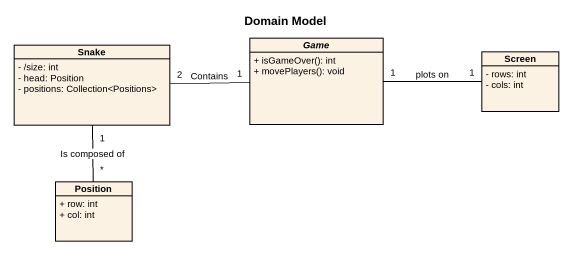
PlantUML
@startuml
title Domain Model
hide circle
hide empty members
skinparam classAttributeIconSize 0
class Snake {
  - /size: int
  - head: Position
  - positions: Collection<Positions>
}
abstract class Game {
  + isGameOver(): int
  + movePlayers(): void
}
class Screen {
  - rows: int
  - cols: int
}
class Position {
  + row: int
  + col: int
}
Snake "1" -- "*" Position : Is composed of
Game "1" -left- "2" Snake : Contains
Game "1" -right- "1" Screen : plots on
@enduml
